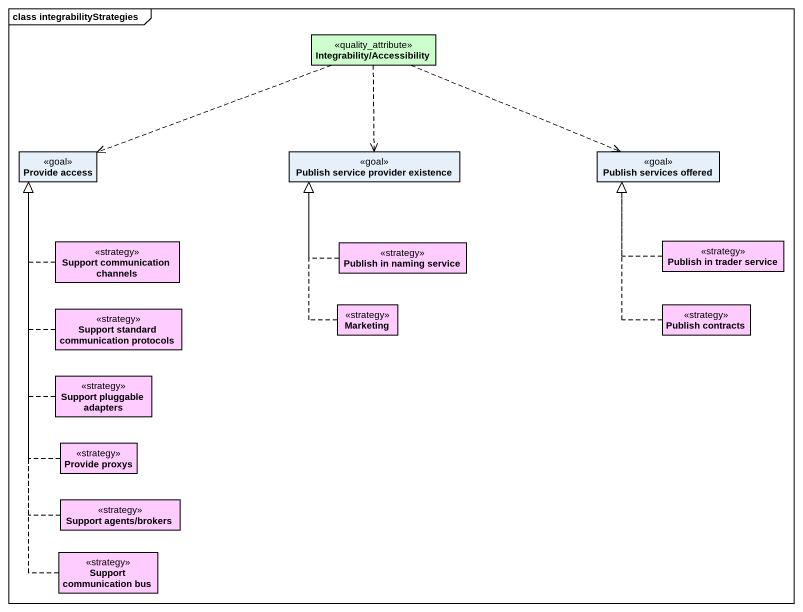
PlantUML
@startuml
mainframe class integrabilityStrategies
hide circle
hide empty members
class "Integrability/Accessibility" as Integrability_Accessibility <<quality_attribute>> #CCFFCC
class "Provide access" as Provide_access <<goal>>
class "Publish service provider existence" as Publish_service_provider <<goal>>
class "Publish services offered" as Publish_services_offered <<goal>>
class "Support communication channels" as Support_communication <<strategy>> #FFCCFF
class "Publish in naming service" as Publish_in_naming_service <<strategy>> #FFCCFF
class "Publish in trader service" as Publish_in_trader_service <<strategy>> #FFCCFF
class "Support standard communication protocols" as Support_standard <<strategy>> #FFCCFF
class Marketing <<strategy>> #FFCCFF
class "Publish contracts" as Publish_contracts <<strategy>> #FFCCFF
class "Support pluggable adapters" as Support_pluggable_adapters <<strategy>> #FFCCFF
class "Provide proxys" as Provide_proxys <<strategy>> #FFCCFF
class "Support agents/brokers" as Support_agents_brokers <<strategy>> #FFCCFF
class "Support communication bus" as Support_communication_bus <<strategy>> #FFCCFF
Integrability_Accessibility .left.> Provide_access
Integrability_Accessibility ..> Publish_service_provider
Integrability_Accessibility .right.> Publish_services_offered
Support_communication .up.|> Provide_access
Publish_in_naming_service .up.|> Publish_service_provider
Publish_in_trader_service .up.|> Publish_services_offered
Support_standard .up.|> Provide_access
Marketing .up.|> Publish_service_provider
Publish_contracts .up.|> Publish_services_offered
Support_pluggable_adapters .up.|> Provide_access
Provide_proxys .up.|> Provide_access
Support_agents_brokers .up.|> Provide_access
Support_communication_bus .up.|> Provide_access
@enduml
